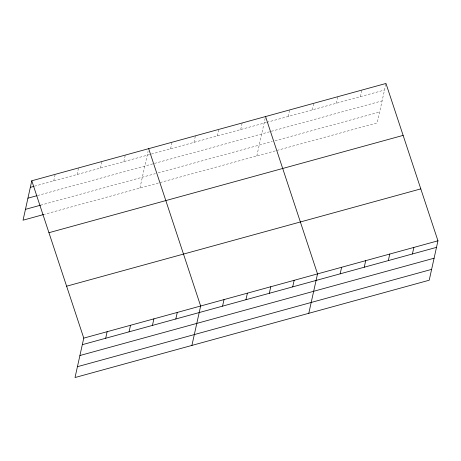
<?xml version="1.0" encoding="UTF-8"?>
<svg xmlns="http://www.w3.org/2000/svg" width="461" height="461" viewBox="0 0 461 461"><rect width="100%" height="100%" fill="white"/><g stroke="black" fill="none" stroke-linecap="round" stroke-linejoin="round"><path stroke-width="0.35" stroke-dasharray="2.31 1.73" d="M53.712 180.914L55.164 174.356M77.085 174.489L78.537 167.937M100.463 168.069L101.916 161.511M123.836 161.644L125.294 155.092M139.931 188.076L148.085 151.289M170.587 148.799L172.045 142.242M193.966 142.374L195.418 135.822M217.344 135.955L218.796 129.397M240.717 129.529L242.169 122.978M256.812 155.962L265.403 117.209M288.177 116.489L289.635 109.937M312.264 109.874L313.716 103.316M336.346 103.258L337.804 96.701M360.433 96.637L361.885 90.085M385.822 84.121L377.231 122.88L44.365 214.336M34.46 186.204L266.158 122.54M266.844 122.349L384.514 90.022M37.554 195.533L153.749 163.609M154.435 163.419L382.111 100.861M40.58 205.197L155.397 173.647M158.146 172.892L272.29 141.527M275.038 140.772L379.634 112.035"/><path stroke-width="0.69" d="M31.786 180.781L83.769 338.12L75.028 377.536L429.214 280.219L437.95 240.809L385.972 83.464L31.786 180.781L23.05 220.191L43.674 214.526M105.69 338.253L107.142 331.701M129.068 331.834L130.521 325.276M152.441 325.408L153.893 318.856M175.82 318.989L177.272 312.431M191.909 345.422L200.65 306.006L148.667 148.667M222.571 306.144L224.023 299.587M245.949 299.719L247.401 293.161M269.322 293.294L270.774 286.742M292.7 286.875L294.153 280.317M308.789 313.307L317.525 273.892L265.548 116.552M340.16 273.834L341.613 267.276M364.242 267.213L365.694 260.661M388.329 260.598L389.781 254.04M412.411 253.982L413.863 247.424M30.334 187.339L33.774 186.394M27.931 198.178L36.868 195.723M25.453 209.352L40.58 205.197M48.941 232.701L403.121 135.39M66.615 286.2L420.795 188.883M83.769 338.12L437.95 240.809M82.317 344.678L436.498 247.361M79.909 355.523L434.095 258.206M77.436 366.691L431.617 269.38"/></g></svg>
